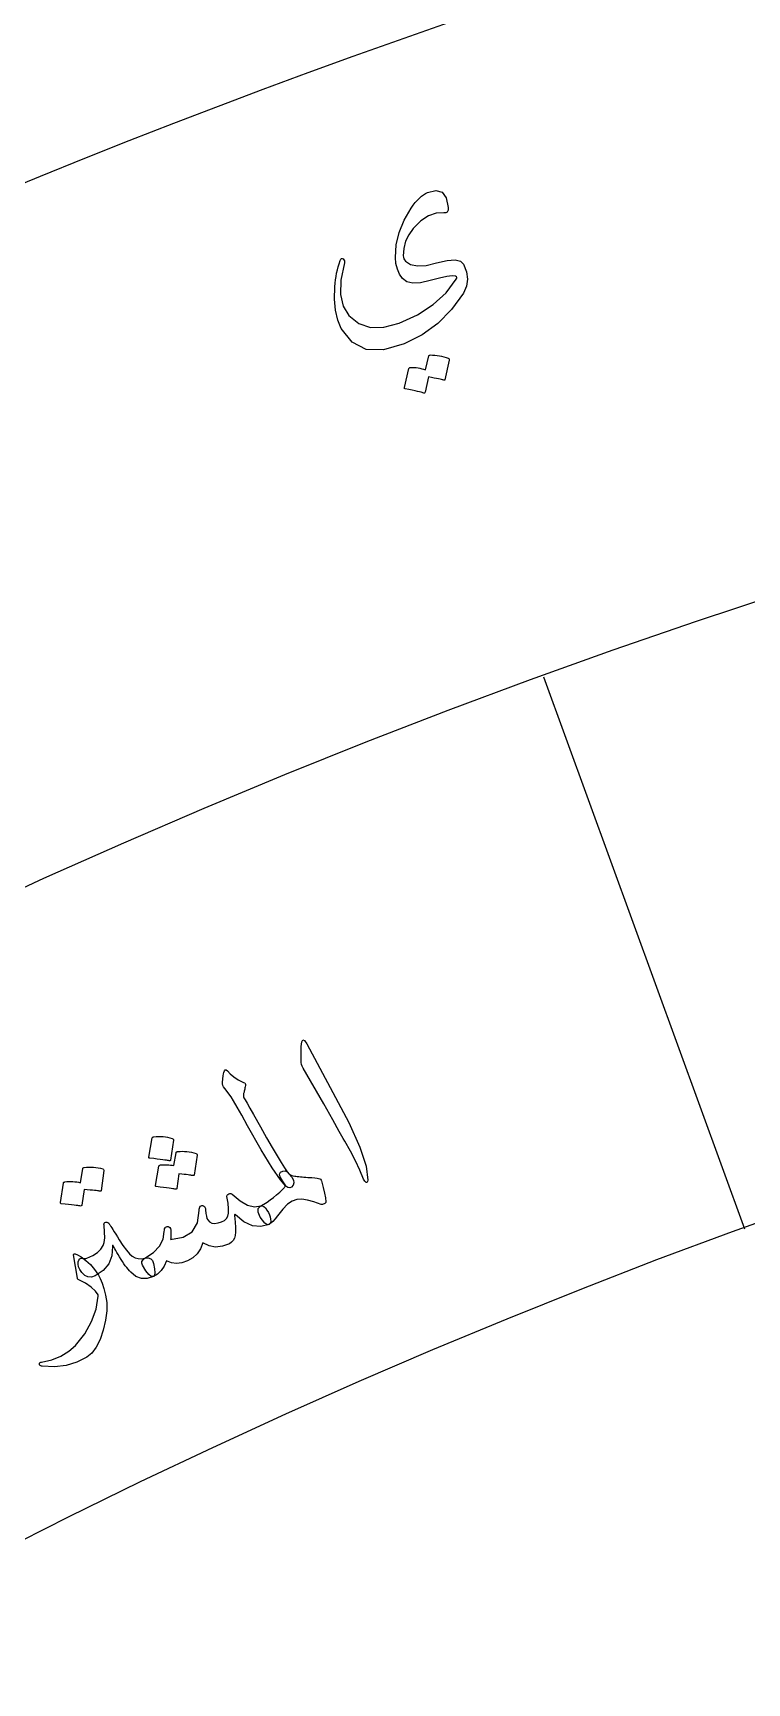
# Model space of a CAD drawing. Header units: millimetres. Extents: x -78 to 78, y -78 to 100.
# Drawn here: x -25.45 to -19.33, y 49.27 to 63.42 of the extents above; entities that cross this region are included whole.
import ezdxf

# ---------------------------------------------------------------- set-up
doc = ezdxf.new("R2010")
doc.units = ezdxf.units.MM
for name, color, linetype in [('ENGRAVE', 7, 'Continuous'), ('ENGRAVE_FINE', 8, 'Continuous'), ('TEXT', 5, 'Continuous')]:
    doc.layers.add(name, color=color, linetype=linetype)

msp = doc.modelspace()

# ---------------------------------------------------------------- linework, layer by layer
at = {"layer": 'ENGRAVE'}
for radius in [75.95, 75.95, 73.9156, 70.1375, 70.1375, 67.1538, 61.6125, 61.6125, 56.575, 56.575, 51.5375, 51.5375]:
    msp.add_circle((0, 0), radius, dxfattribs=at)
at = {"layer": 'ENGRAVE_FINE'}
msp.add_lwpolyline([(-21.0727, 57.8968), (-19.3498, 53.1631)], dxfattribs=at)
at = {"layer": 'TEXT'}
for points in [[(-21.9268, 61.8748), (-21.9927, 61.8735), (-22.0587, 61.8509), (-22.1248, 61.807), (-22.1908, 61.7418), (-22.2285, 61.6886), (-22.2552, 61.6316), (-22.271, 61.5709), (-22.2759, 61.5064), (-22.2744, 61.4944), (-22.2705, 61.4828), (-22.2641, 61.4716), (-22.2553, 61.4607), (-22.2126, 61.4324), (-22.1539, 61.4205), (-22.0793, 61.4251), (-21.9887, 61.4461), (-21.8996, 61.4676), (-21.8313, 61.4731), (-21.7838, 61.4628), (-21.7573, 61.4366), (-21.7321, 61.371), (-21.7242, 61.3074), (-21.7335, 61.2459), (-21.7599, 61.1865), (-21.8608, 61.0466), (-21.9787, 60.9276), (-22.1137, 60.8295), (-22.2659, 60.752), (-22.444, 60.7003), (-22.5935, 60.7049), (-22.7145, 60.7661), (-22.8071, 60.8841), (-22.8371, 60.9566), (-22.8564, 61.0403), (-22.8651, 61.1352), (-22.8629, 61.2413), (-22.8597, 61.2718), (-22.8559, 61.3015), (-22.8513, 61.3304), (-22.846, 61.3586), (-22.84, 61.3861), (-22.8332, 61.4131), (-22.8255, 61.4397), (-22.8171, 61.4659), (-22.8116, 61.4774), (-22.8051, 61.4836), (-22.7978, 61.4846), (-22.7895, 61.4802), (-22.7832, 61.4733), (-22.7794, 61.4655), (-22.7781, 61.4567), (-22.7792, 61.447), (-22.8091, 61.2999), (-22.8128, 61.1758), (-22.7907, 61.0746), (-22.7429, 60.9964), (-22.6571, 60.9272), (-22.5566, 60.8931), (-22.4412, 60.8942), (-22.3109, 60.9303), (-22.1533, 61.0025), (-22.0191, 61.089), (-21.9083, 61.1901), (-21.8206, 61.3058), (-21.816, 61.3146), (-21.8156, 61.3219), (-21.8196, 61.3276), (-21.8278, 61.3319), (-21.8563, 61.335), (-21.9019, 61.33), (-21.9647, 61.3167), (-22.0446, 61.2952), (-22.1271, 61.2765), (-22.194, 61.273), (-22.2453, 61.2849), (-22.2811, 61.3121), (-22.3068, 61.3499), (-22.3257, 61.3926), (-22.3376, 61.4401), (-22.3425, 61.4925), (-22.3363, 61.6011), (-22.3115, 61.708), (-22.2682, 61.813), (-22.2062, 61.9162), (-22.189, 61.9416), (-22.1716, 61.9644), (-22.1541, 61.9847), (-22.1364, 62.0025), (-22.1188, 62.0179), (-22.1013, 62.0309), (-22.084, 62.0415), (-22.0669, 62.0498), (-21.995, 62.068), (-21.9416, 62.0529), (-21.9068, 62.0043), (-21.8904, 61.9224), (-21.8914, 61.8985), (-21.8978, 61.8826), (-21.9096, 61.8747), (-21.9268, 61.8748)], [(-22.056, 60.6483), (-22.0546, 60.6514), (-22.052, 60.6539), (-22.0481, 60.6558), (-22.043, 60.6571), (-22.0231, 60.6568), (-22.0034, 60.6557), (-21.984, 60.6536), (-21.965, 60.6506), (-21.9461, 60.6467), (-21.9272, 60.6418), (-21.9084, 60.6358), (-21.8895, 60.6288), (-21.8854, 60.6261), (-21.8827, 60.6225), (-21.8816, 60.6182), (-21.8819, 60.6131), (-21.9175, 60.4446), (-21.9192, 60.442), (-21.9227, 60.4407), (-21.9279, 60.4409), (-21.9349, 60.4425), (-21.94, 60.4444), (-21.948, 60.4467), (-21.9588, 60.4493), (-21.9726, 60.4523), (-21.9895, 60.4557), (-22.0095, 60.4596), (-22.0328, 60.464), (-22.0592, 60.4689), (-22.0878, 60.3376), (-22.0897, 60.3331), (-22.0934, 60.3309), (-22.0989, 60.3308), (-22.1062, 60.3329), (-22.1125, 60.3346), (-22.1224, 60.3372), (-22.1358, 60.3405), (-22.1527, 60.3445), (-22.1735, 60.3492), (-22.1982, 60.3544), (-22.2269, 60.3603), (-22.2597, 60.3667), (-22.2634, 60.3684), (-22.2656, 60.3706), (-22.2663, 60.3735), (-22.2654, 60.3769), (-22.2268, 60.5408), (-22.2254, 60.5439), (-22.2228, 60.5464), (-22.219, 60.5483), (-22.2139, 60.5497), (-22.1972, 60.5502), (-22.1806, 60.5498), (-22.1642, 60.5484), (-22.148, 60.5461), (-22.1319, 60.543), (-22.1161, 60.5391), (-22.1006, 60.5344), (-22.0852, 60.5291)], [(-23.1494, 54.7262), (-23.146, 54.7663), (-23.137, 54.7837), (-23.1224, 54.7783), (-23.1022, 54.7503), (-22.8778, 54.3331), (-22.7411, 54.0766), (-22.646, 53.8657), (-22.5923, 53.7006), (-22.5799, 53.5813), (-22.5821, 53.5702), (-22.5853, 53.5633), (-22.5895, 53.5607), (-22.5948, 53.5624), (-22.6001, 53.5664), (-22.6051, 53.5722), (-22.61, 53.5799), (-22.6146, 53.5896), (-22.647, 53.6664), (-22.6849, 53.7464), (-22.7283, 53.8296), (-22.7773, 53.9158), (-22.7897, 53.9386), (-22.8237, 53.9997), (-22.8795, 54.0991), (-22.9571, 54.2369), (-23.1324, 54.541), (-23.1406, 54.5577), (-23.1464, 54.5738), (-23.1498, 54.5894), (-23.1508, 54.6043)], [(-23.5593, 54.1439), (-23.4997, 54.0376), (-23.4462, 53.9433), (-23.3987, 53.8611), (-23.3573, 53.791), (-23.322, 53.733), (-23.2928, 53.6873), (-23.2698, 53.6538), (-23.2529, 53.6327), (-23.23, 53.6059), (-23.217, 53.5812), (-23.2137, 53.5585), (-23.2202, 53.5378), (-23.2325, 53.5226), (-23.2469, 53.5162), (-23.2633, 53.5187), (-23.2817, 53.53), (-23.3286, 53.5832), (-23.399, 53.6873), (-23.493, 53.8422), (-23.6107, 54.048), (-23.6597, 54.1373), (-23.6993, 54.2083), (-23.7297, 54.2611), (-23.7508, 54.2956), (-23.806, 54.3681), (-23.8148, 54.3813), (-23.8211, 54.3941), (-23.8247, 54.4064), (-23.8258, 54.4183), (-23.8216, 54.4504), (-23.8182, 54.4752), (-23.8156, 54.4929), (-23.8139, 54.5033), (-23.8084, 54.5201), (-23.8013, 54.5283), (-23.7926, 54.528), (-23.7824, 54.5192), (-23.7589, 54.4919), (-23.7278, 54.4663), (-23.6893, 54.4424), (-23.6433, 54.4202), (-23.6346, 54.4156), (-23.6291, 54.4096), (-23.6267, 54.4022), (-23.6274, 54.3935), (-23.6298, 54.3823), (-23.6321, 54.3718), (-23.6343, 54.362), (-23.6364, 54.3529), (-23.6384, 54.3445), (-23.6403, 54.3367), (-23.6421, 54.3297), (-23.6438, 54.3234), (-23.6457, 54.3131), (-23.6458, 54.3036), (-23.6441, 54.2949), (-23.6407, 54.287), (-23.6308, 54.2707), (-23.6139, 54.2414), (-23.5901, 54.1992), (-23.5593, 54.1439)], [(-24.4267, 53.9442), (-24.4255, 53.9474), (-24.423, 53.9501), (-24.4192, 53.9524), (-24.4141, 53.9541), (-24.3937, 53.9556), (-24.3735, 53.9561), (-24.3536, 53.9557), (-24.334, 53.9544), (-24.3145, 53.9521), (-24.2949, 53.9488), (-24.2753, 53.9445), (-24.2556, 53.9391), (-24.2501, 53.9364), (-24.2465, 53.9331), (-24.2448, 53.9293), (-24.2449, 53.9249), (-24.2699, 53.7532), (-24.2719, 53.7493), (-24.2758, 53.7473), (-24.2815, 53.7471), (-24.2891, 53.7487), (-24.2957, 53.7499), (-24.3059, 53.7516), (-24.3198, 53.7538), (-24.3374, 53.7564), (-24.3589, 53.7594), (-24.3844, 53.7626), (-24.4141, 53.766), (-24.448, 53.7697), (-24.4527, 53.7707), (-24.4557, 53.7725), (-24.4569, 53.7751), (-24.4563, 53.7786)], [(-24.222, 53.817), (-24.2207, 53.8202), (-24.2182, 53.8229), (-24.2144, 53.8251), (-24.2094, 53.8269), (-24.189, 53.8282), (-24.1689, 53.8287), (-24.1491, 53.8282), (-24.1295, 53.8268), (-24.1101, 53.8245), (-24.0905, 53.8211), (-24.071, 53.8167), (-24.0513, 53.8112), (-24.0469, 53.8088), (-24.044, 53.8055), (-24.0425, 53.8013), (-24.0425, 53.7962), (-24.0675, 53.6247), (-24.0691, 53.6219), (-24.0725, 53.6204), (-24.0778, 53.6201), (-24.085, 53.6211), (-24.0898, 53.6218), (-24.0972, 53.623), (-24.1074, 53.6245), (-24.1202, 53.6263), (-24.1357, 53.6285), (-24.1538, 53.6308), (-24.1745, 53.6332), (-24.1977, 53.6358), (-24.2151, 53.5096), (-24.2171, 53.5058), (-24.2209, 53.5038), (-24.2266, 53.5036), (-24.2343, 53.5052), (-24.2408, 53.5064), (-24.251, 53.5082), (-24.2649, 53.5103), (-24.2824, 53.513), (-24.3038, 53.5159), (-24.3293, 53.5191), (-24.3589, 53.5226), (-24.3926, 53.5263), (-24.3965, 53.5276), (-24.3989, 53.5297), (-24.3998, 53.5325), (-24.3991, 53.536), (-24.37, 53.7015), (-24.3688, 53.7047), (-24.3663, 53.7074), (-24.3626, 53.7096), (-24.3575, 53.7114), (-24.3431, 53.7124), (-24.3287, 53.7131), (-24.3142, 53.7134), (-24.2997, 53.7132), (-24.2853, 53.7126), (-24.2709, 53.7112), (-24.2566, 53.7092), (-24.2424, 53.7064)], [(-25.0223, 53.6812), (-25.0211, 53.6844), (-25.0186, 53.6871), (-25.0148, 53.6894), (-25.0098, 53.6912), (-24.9894, 53.6929), (-24.9692, 53.6937), (-24.9493, 53.6935), (-24.9297, 53.6924), (-24.9101, 53.6903), (-24.8905, 53.6872), (-24.8708, 53.6831), (-24.8511, 53.6779), (-24.8466, 53.6756), (-24.8437, 53.6723), (-24.8421, 53.6681), (-24.842, 53.663), (-24.8651, 53.491), (-24.8666, 53.4882), (-24.87, 53.4866), (-24.8753, 53.4863), (-24.8826, 53.4872), (-24.8879, 53.4886), (-24.8962, 53.4901), (-24.9075, 53.4917), (-24.9218, 53.4933), (-24.9393, 53.4951), (-24.96, 53.497), (-24.984, 53.4991), (-25.0114, 53.5014), (-25.0301, 53.3673), (-25.0316, 53.3627), (-25.0352, 53.3601), (-25.0408, 53.3594), (-25.0484, 53.3608), (-25.055, 53.3619), (-25.0653, 53.3635), (-25.0792, 53.3655), (-25.0968, 53.3678), (-25.1183, 53.3705), (-25.1439, 53.3733), (-25.1736, 53.3763), (-25.2075, 53.3795), (-25.2114, 53.3808), (-25.2139, 53.3829), (-25.2148, 53.3856), (-25.2142, 53.3891), (-25.1878, 53.5569), (-25.1867, 53.5601), (-25.1842, 53.5629), (-25.1804, 53.5652), (-25.1754, 53.567), (-25.1584, 53.5692), (-25.1415, 53.5704), (-25.1246, 53.5707), (-25.1079, 53.57), (-25.0913, 53.5684), (-25.0749, 53.566), (-25.0587, 53.5629), (-25.0426, 53.5591)], [(-23.3271, 53.6488), (-23.3071, 53.6596), (-23.2884, 53.6614), (-23.2712, 53.6542), (-23.2552, 53.638), (-23.2476, 53.6299), (-23.2368, 53.6234), (-23.2228, 53.6186), (-23.2056, 53.6154), (-23.1952, 53.6144), (-23.1837, 53.6131), (-23.171, 53.6117), (-23.1573, 53.6101), (-23.1425, 53.6086), (-23.1267, 53.6073), (-23.1101, 53.6063), (-23.0925, 53.6056), (-23.0597, 53.6041), (-23.0335, 53.6021), (-23.0139, 53.5997), (-23.0009, 53.5967), (-22.9915, 53.5933), (-22.9844, 53.5887), (-22.9796, 53.5827), (-22.9772, 53.5755), (-22.9619, 53.5195), (-22.9505, 53.4707), (-22.9429, 53.4292), (-22.9393, 53.3949), (-22.94, 53.39), (-22.9426, 53.3856), (-22.9469, 53.3818), (-22.953, 53.3785), (-22.9612, 53.3754), (-22.9681, 53.3736), (-22.9738, 53.3731), (-22.9782, 53.374), (-23.0404, 53.3963), (-23.0961, 53.4106), (-23.1453, 53.417), (-23.188, 53.4154), (-23.2262, 53.4024), (-23.2665, 53.3749), (-23.3087, 53.3328), (-23.3529, 53.2762), (-23.3741, 53.2485), (-23.3935, 53.2269), (-23.411, 53.2113), (-23.4268, 53.2017), (-23.4355, 53.1996), (-23.4442, 53.2009), (-23.4528, 53.2056), (-23.4614, 53.2138), (-23.501, 53.2649), (-23.52, 53.3063), (-23.5186, 53.3381), (-23.4966, 53.3603), (-23.4697, 53.3761), (-23.4426, 53.3935), (-23.4154, 53.4125), (-23.3882, 53.4331), (-23.361, 53.4554), (-23.334, 53.4794), (-23.3072, 53.5051), (-23.2807, 53.5325), (-23.3117, 53.5756), (-23.3298, 53.6093), (-23.3349, 53.6337), (-23.3271, 53.6488)], [(-24.3246, 53.1404), (-24.3234, 53.1525), (-24.321, 53.1627), (-24.3172, 53.1712), (-24.3121, 53.1779), (-24.3059, 53.1824), (-24.2991, 53.1843), (-24.2917, 53.1836), (-24.2836, 53.1803), (-24.2762, 53.1743), (-24.271, 53.1655), (-24.2679, 53.1538), (-24.2669, 53.1393), (-24.2675, 53.1315), (-24.2679, 53.1235), (-24.2681, 53.1153), (-24.268, 53.107), (-24.2681, 53.0985), (-24.2684, 53.0899), (-24.2691, 53.0811), (-24.2701, 53.0722), (-24.1609, 53.0917), (-24.0839, 53.1395), (-24.0389, 53.2157), (-24.0259, 53.3205), (-24.0249, 53.3324), (-24.0227, 53.3425), (-24.0194, 53.3507), (-24.015, 53.3571), (-24.0088, 53.3617), (-24.0022, 53.3639), (-23.995, 53.3637), (-23.9872, 53.3611), (-23.9801, 53.3561), (-23.9748, 53.3487), (-23.9713, 53.339), (-23.9697, 53.3268), (-23.967, 53.2967), (-23.9631, 53.2722), (-23.958, 53.2533), (-23.9517, 53.2399), (-23.937, 53.2234), (-23.9173, 53.2137), (-23.8924, 53.2107), (-23.8624, 53.2146), (-23.8322, 53.2239), (-23.8082, 53.2367), (-23.7905, 53.2531), (-23.7792, 53.2729), (-23.7734, 53.2996), (-23.7728, 53.3364), (-23.7771, 53.3833), (-23.7864, 53.4404), (-23.7872, 53.4474), (-23.785, 53.4537), (-23.7798, 53.4591), (-23.7716, 53.4638), (-23.7624, 53.4669), (-23.7542, 53.4674), (-23.747, 53.4653), (-23.7407, 53.4607), (-23.6744, 53.4037), (-23.6113, 53.368), (-23.5515, 53.3538), (-23.4949, 53.361), (-23.4825, 53.3612), (-23.4698, 53.3552), (-23.4567, 53.3431), (-23.4433, 53.3248), (-23.4305, 53.3043), (-23.421, 53.2847), (-23.4147, 53.266), (-23.4118, 53.2483), (-23.411, 53.2311), (-23.413, 53.2178), (-23.4177, 53.2082), (-23.4251, 53.2025), (-23.4968, 53.1838), (-23.5686, 53.1911), (-23.6405, 53.2244), (-23.7125, 53.2837), (-23.7161, 53.2868), (-23.7188, 53.2872), (-23.7205, 53.2848), (-23.7213, 53.2797), (-23.7152, 53.2225), (-23.7122, 53.1747), (-23.7124, 53.1363), (-23.7157, 53.1073), (-23.7231, 53.0843), (-23.734, 53.0649), (-23.7482, 53.0489), (-23.7658, 53.0364), (-23.8256, 53.0141), (-23.8837, 53.0082), (-23.9399, 53.0186), (-23.9944, 53.0453), (-24.0144, 52.9937), (-24.0429, 52.9505), (-24.0798, 52.9154), (-24.1252, 52.8887), (-24.1729, 52.872), (-24.2187, 52.8666), (-24.2625, 52.8723), (-24.3044, 52.8892), (-24.3251, 52.8435), (-24.3508, 52.8058), (-24.3815, 52.7762), (-24.4172, 52.7545), (-24.4355, 52.7549), (-24.4573, 52.7715), (-24.4826, 52.8042), (-24.5114, 52.853), (-24.5168, 52.8695), (-24.515, 52.8847), (-24.5061, 52.8988), (-24.49, 52.9117), (-24.4171, 52.9605), (-24.3653, 53.0148), (-24.3344, 53.0748), (-24.3246, 53.1404)], [(-24.8248, 53.221), (-24.8156, 53.2216), (-24.8072, 53.2186), (-24.7995, 53.2121), (-24.7925, 53.2021), (-24.788, 53.195), (-24.7817, 53.1851), (-24.7737, 53.1724), (-24.7641, 53.1569), (-24.7527, 53.1388), (-24.7398, 53.118), (-24.7253, 53.0947), (-24.7092, 53.0689), (-24.6779, 53.0198), (-24.6488, 52.9802), (-24.6221, 52.9501), (-24.5978, 52.9296), (-24.5733, 52.916), (-24.5472, 52.9085), (-24.5194, 52.9071), (-24.49, 52.9117), (-24.462, 52.9149), (-24.4403, 52.9082), (-24.4249, 52.8917), (-24.4158, 52.8654), (-24.4078, 52.8209), (-24.4051, 52.7876), (-24.4077, 52.7658), (-24.4155, 52.7553), (-24.4694, 52.7383), (-24.5201, 52.7386), (-24.5675, 52.7563), (-24.6118, 52.7915), (-24.6228, 52.8039), (-24.6342, 52.8174), (-24.6459, 52.8319), (-24.658, 52.8474), (-24.6703, 52.8642), (-24.6825, 52.8825), (-24.6948, 52.9021), (-24.7072, 52.9233), (-24.7189, 52.944), (-24.7294, 52.9623), (-24.7386, 52.9783), (-24.7467, 52.9919), (-24.7532, 53.0031), (-24.7582, 53.0115), (-24.7615, 53.0173), (-24.7631, 53.0204), (-24.7639, 53.0218), (-24.7647, 53.0226), (-24.7654, 53.0227), (-24.7661, 53.0222), (-24.7667, 53.0209), (-24.7671, 53.0187), (-24.7675, 53.0157), (-24.7677, 53.0119), (-24.7734, 52.9325), (-24.8, 52.8644), (-24.8474, 52.8074), (-24.9157, 52.7616), (-24.9486, 52.7504), (-24.9788, 52.7514), (-25.0063, 52.7646), (-25.0311, 52.79), (-25.0474, 52.8159), (-25.0579, 52.8396), (-25.0624, 52.861), (-25.0611, 52.8802), (-25.0557, 52.8957), (-25.0479, 52.9061), (-25.0377, 52.9116), (-25.0251, 52.9121), (-25.0132, 52.9103), (-25.0032, 52.9097), (-24.9951, 52.9103), (-24.9889, 52.9122), (-24.9377, 52.9342), (-24.8969, 52.9598), (-24.8666, 52.9889), (-24.8467, 53.0217), (-24.8384, 53.0481), (-24.8346, 53.0857), (-24.8352, 53.1346), (-24.8403, 53.1947), (-24.8407, 53.2044), (-24.8383, 53.2121), (-24.833, 53.2176), (-24.8248, 53.221)], [(-25.3705, 51.9859), (-25.3776, 51.9869), (-25.3835, 51.9887), (-25.3882, 51.9913), (-25.3918, 51.9948), (-25.3938, 51.9981), (-25.3947, 52.0019), (-25.3946, 52.0063), (-25.3934, 52.0111), (-25.3914, 52.0146), (-25.388, 52.0175), (-25.3832, 52.0197), (-25.3771, 52.0212), (-25.2884, 52.0421), (-25.2101, 52.073), (-25.1422, 52.1139), (-25.0848, 52.1649), (-25.0055, 52.2645), (-24.9468, 52.3681), (-24.9086, 52.4759), (-24.8909, 52.588), (-24.8908, 52.5901), (-24.8908, 52.5918), (-24.8908, 52.5933), (-24.8908, 52.5945), (-24.8908, 52.5955), (-24.8909, 52.5965), (-24.8912, 52.5975), (-24.8915, 52.5984), (-24.9136, 52.6308), (-24.9495, 52.6636), (-24.9991, 52.6968), (-25.0624, 52.7304), (-25.0654, 52.733), (-25.0675, 52.7354), (-25.0687, 52.7378), (-25.0691, 52.74), (-25.1029, 52.9413), (-25.1005, 52.9506), (-25.0887, 52.9507), (-25.0675, 52.9417), (-25.0369, 52.9236), (-24.9957, 52.8937), (-24.9572, 52.8574), (-24.9213, 52.8149), (-24.8881, 52.7661), (-24.8724, 52.737), (-24.8569, 52.6988), (-24.8416, 52.6515), (-24.8265, 52.5951), (-24.8168, 52.5312), (-24.8171, 52.46), (-24.8273, 52.3815), (-24.8473, 52.2955), (-24.8744, 52.2147), (-24.9066, 52.1489), (-24.9441, 52.0982), (-24.987, 52.0624), (-25.0724, 52.0194), (-25.1647, 51.9923), (-25.264, 51.9811), (-25.3705, 51.9859)]]:
    msp.add_lwpolyline(points, close=True, dxfattribs=at)

doc.saveas('drawing.dxf')
